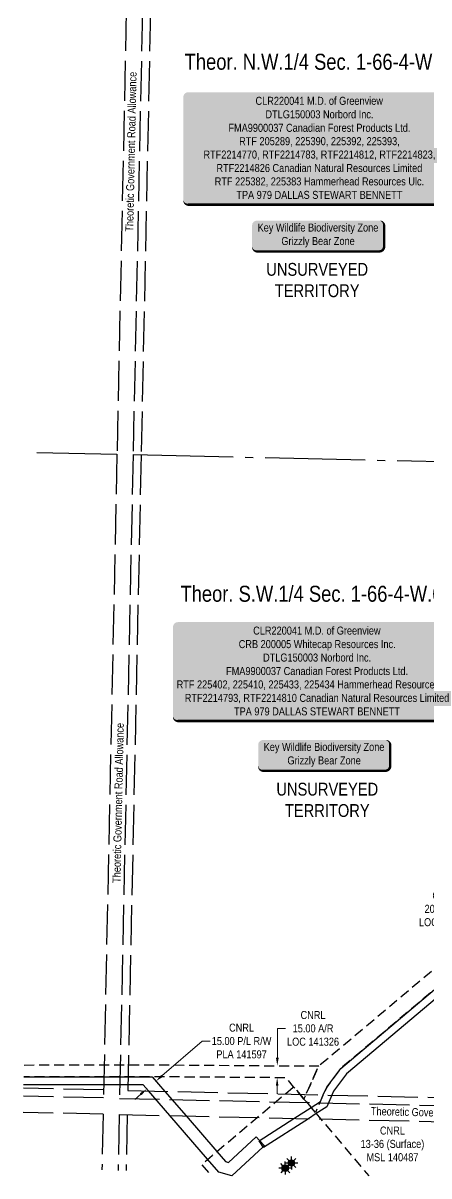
# Model space of a CAD drawing. Extents: x 402981 to 415543, y 6059617 to 6063944.
# Drawn here: x 404551 to 405059, y 6059670 to 6061111 of the extents above; entities that cross this region are included whole.
import ezdxf
from ezdxf.enums import TextEntityAlignment as Align

# ---------------------------------------------------------------- set-up
doc = ezdxf.new("R2010")
doc.units = 0
doc.header["$LTSCALE"] = 5
doc.header["$PDMODE"] = 34
doc.header["$PDSIZE"] = 5
for name, pattern in [('foc-ACCESSROAD', [3.75, 2.5, -1.25]), ('foc-QUARTERLINE', [33, 25, -3, 2, -3]), ('foc-UNSURVEYED', [12.5, 10, -2.5])]:
    doc.linetypes.add(name, pattern=pattern)
doc.layers.get('Defpoints').update_dxf_attribs({"color": 9})
for name, color, linetype in [('AS-SURFACE IMPACT', 7, 'Continuous'), ('AS-WILDLIFE-BLOCK', 131, 'Continuous'), ('C-SYMBOL', 7, 'Continuous'), ('F-AR', 190, 'foc-ACCESSROAD'), ('F-RW', 190, 'Continuous'), ('F-WS', 190, 'foc-ACCESSROAD'), ('F-WS-S', 190, 'Continuous'), ('L-QSEC', 8, 'foc-QUARTERLINE'), ('L-ROAD-T', 7, 'Continuous'), ('L-UNS-T', 3, 'Continuous'), ('L-USEC', 7, 'foc-UNSURVEYED')]:
    doc.layers.add(name, color=color, linetype=linetype)
for name, color, linetype, lineweight in [('F-AR-T', 190, 'Continuous', 9), ('F-RW-T', 190, 'Continuous', 9), ('F-WS-T', 190, 'Continuous', 9)]:
    doc.layers.add(name, color=color, linetype=linetype, lineweight=lineweight)
doc.styles.add('175L', font='ARIALN.TTF', dxfattribs={"height": 20})
doc.styles.add('80', font='ARIALN.TTF', dxfattribs={"height": 10})
doc.styles.add('80CG', font='ARIALN.TTF', dxfattribs={"height": 10})
doc.styles.add('80L', font='ARIALN.TTF', dxfattribs={"height": 10})
doc.dimstyles.new('Compass 5 000', dxfattribs={"dimscale": 5, "dimtxt": 9, "dimasz": 2, "dimexe": 0.2, "dimexo": 0.0625, "dimgap": 0.5, "dimtad": 0, "dimtih": 1, "dimtoh": 1, "dimzin": 0, "dimdsep": 46, "dimtxsty": '80CG', "dimcen": 0.1, "dimse1": 1, "dimse2": 1, "dimclrd": 256, "dimclrt": 256, "dimaunit": 1, "dimadec": 4, "dimazin": 0, "dimtfac": 0.06, "dimtofl": 0, "dimtmove": 0, "dimatfit": 1, "dimfxl": 0.2, "dimtolj": 1, "dimtzin": 0, "dimlwd": -1, "dimarcsym": 0})

# ---------------------------------------------------------------- blocks, each defined once
blk = doc.blocks.new('*D541')
at = {"layer": 'Defpoints', "color": 0, "transparency": 16777216}
for p in [(405135.7, 6059988.9), (405097.6, 6059956.7), (405110.5, 6059941.4)]:
    blk.add_point(p, dxfattribs=at)
at = {"layer": 'F-AR-T', "transparency": 16777216}
for p, q in [((405122.8, 6060004.1), (405112.8, 6060004.1)), ((405129.3, 6059996.5), (405122.8, 6060004.1)), ((405155, 6059965.9), (405161.5, 6059958.3))]:
    blk.add_line(p, q, dxfattribs=at)
for points in [[(405130.5, 6059997.6), (405128, 6059995.4), (405135.7, 6059988.9)], [(405156.3, 6059967), (405153.8, 6059964.8), (405148.6, 6059973.6)]]:
    blk.add_solid(points, dxfattribs=at)
at = {"layer": 'F-AR-T', "transparency": 16777216, "insert": (405078.5, 6060004.1), "char_height": 10, "attachment_point": 5, "style": '80CG'}
blk.add_mtext('\\A1;CNRL\\P20.00 A/R\\PLOC 140449', dxfattribs=at)
blk = doc.blocks.new('*D543')
at = {"layer": 'Defpoints', "color": 0, "transparency": 16777216}
for p in [(404821.8, 6059808.5), (404869, 6059808.1), (404821.7, 6059793.6)]:
    blk.add_point(p, dxfattribs=at)
at = {"layer": 'F-AR-T', "transparency": 16777216}
for p, q in [((404869.1, 6059818.1), (404869.4, 6059854.8)), ((404869.4, 6059854.8), (404879.4, 6059854.8)), ((404868.8, 6059783.2), (404868.7, 6059773.2))]:
    blk.add_line(p, q, dxfattribs=at)
for points in [[(404867.4, 6059818.1), (404870.8, 6059818.1), (404869, 6059808.1)], [(404867.2, 6059783.2), (404870.5, 6059783.2), (404868.9, 6059793.2)]]:
    blk.add_solid(points, dxfattribs=at)
at = {"layer": 'F-AR-T', "transparency": 16777216, "insert": (404913.7, 6059854.8), "char_height": 10, "attachment_point": 5, "style": '80CG'}
blk.add_mtext('\\A1;CNRL\\P15.00 A/R\\PLOC 141326', dxfattribs=at)
blk = doc.blocks.new('*D548')
at = {"layer": 'Defpoints', "color": 0, "transparency": 16777216}
for p in [(405125.4, 6061167.6), (405130.3, 6061168.5), (405127.2, 6061157.5)]:
    blk.add_point(p, dxfattribs=at)
at = {"layer": 'F-RW-T', "color": 14, "transparency": 16777216}
for p, q in [((405142, 6061160.1), (405151.8, 6061161.8)), ((405117.3, 6061155.7), (405107.5, 6061154))]:
    blk.add_line(p, q, dxfattribs=at)
for points in [[(405141.7, 6061161.7), (405142.3, 6061158.4), (405132.1, 6061158.3)], [(405117.1, 6061157.4), (405117.6, 6061154.1), (405127.2, 6061157.5)]]:
    blk.add_solid(points, dxfattribs=at)
at = {"layer": 'F-RW-T', "color": 14, "transparency": 16777216, "insert": (405055.6, 6061154), "char_height": 10, "attachment_point": 5, "style": '80CG'}
blk.add_mtext('\\A1;Hammerhead\\P5.00 Waterline R/W\\PLOC 210892', dxfattribs=at)
blk = doc.blocks.new('*D610')
at = {"layer": 'Defpoints', "color": 0, "transparency": 16777216}
for p in [(404706.3, 6059778.8), (404717.4, 6059788.9), (404717.6, 6059788.7)]:
    blk.add_point(p, dxfattribs=at)
at = {"layer": 'F-RW-T', "transparency": 16777216}
for p, q in [((404724.9, 6059795.5), (404775.3, 6059839)), ((404775.3, 6059839), (404785.3, 6059839)), ((404698.4, 6059772.6), (404690.9, 6059766))]:
    blk.add_line(p, q, dxfattribs=at)
for points in [[(404723.9, 6059796.7), (404726, 6059794.2), (404717.4, 6059788.9)], [(404697.4, 6059773.8), (404699.5, 6059771.3), (404706, 6059779.1)]]:
    blk.add_solid(points, dxfattribs=at)
at = {"layer": 'F-RW-T', "transparency": 16777216, "insert": (404824.4, 6059839), "char_height": 10, "attachment_point": 5, "style": '80CG'}
blk.add_mtext('\\A1;CNRL\\P15.00 P/L R/W\\PPLA 141597', dxfattribs=at)
blk = doc.blocks.new('*U663')
h = blk.add_hatch(color=255)
edge = h.paths.add_edge_path()
edge.add_line((-174, -62.5), (174, -62.5))
edge.add_arc((174, -56.5), 6, 270, 360)
edge.add_line((180, -56.5), (180, 55))
edge.add_arc((174, 55), 6, 0, 90)
edge.add_line((174, 61), (-174, 61))
edge.add_arc((-174, 55), 6, 90, 180)
edge.add_line((-180, 55), (-180, -56.5))
edge.add_arc((-174, -56.5), 6, 180, 270)
at = {"color": 44, "flags": 128}
blk.add_lwpolyline([(-174, -62.5, 3, 3, 0), (174, -62.5, 3, 3, 0.414214), (180, -56.5, 3, 3, 0), (180, 55, 3, 0, 0.414214), (174, 61, 0, 0, 0), (-174, 61, 0, 0, 0.414214), (-180, 55, 0, 0, 0), (-180, -56.5, 0, 3, 0.414214)], format="xyseb", close=True, dxfattribs=at)
at = {"color": 44, "style": '80'}
blk.add_attdef('ENTER_TEXT_001', (-36, -5), '', height=10, dxfattribs=at)
blk = doc.blocks.new('*U674')
h = blk.add_hatch(color=255)
edge = h.paths.add_edge_path()
edge.add_line((-164, -71), (164, -71))
edge.add_arc((164, -65), 6, 270, 360)
edge.add_line((170, -65), (170, 63.5))
edge.add_arc((164, 63.5), 6, 0, 90)
edge.add_line((164, 69.5), (-164, 69.5))
edge.add_arc((-164, 63.5), 6, 90, 180)
edge.add_line((-170, 63.5), (-170, -65))
edge.add_arc((-164, -65), 6, 180, 270)
at = {"color": 44, "flags": 128}
blk.add_lwpolyline([(-164, -71, 3, 3, 0), (164, -71, 3, 3, 0.414214), (170, -65, 3, 3, 0), (170, 63.5, 3, 0, 0.414214), (164, 69.5, 0, 0, 0), (-164, 69.5, 0, 0, 0.414214), (-170, 63.5, 0, 0, 0), (-170, -65, 0, 3, 0.414214)], format="xyseb", close=True, dxfattribs=at)
at = {"color": 44, "style": '80'}
blk.add_attdef('ENTER_TEXT_001', (-36, -5), '', height=10, dxfattribs=at)
blk = doc.blocks.new('*U687')
h = blk.add_hatch(color=255)
edge = h.paths.add_edge_path()
edge.add_line((-76.5, -20), (76.5, -20))
edge.add_arc((76.5, -14), 6, 270, 360)
edge.add_line((82.5, -14), (82.5, 12.5))
edge.add_arc((76.5, 12.5), 6, 0, 90)
edge.add_line((76.5, 18.5), (-76.5, 18.5))
edge.add_arc((-76.5, 12.5), 6, 90, 180)
edge.add_line((-82.5, 12.5), (-82.5, -14))
edge.add_arc((-76.5, -14), 6, 180, 270)
at = {"color": 131, "flags": 128}
blk.add_lwpolyline([(-76.5, -20, 3, 3, 0), (76.5, -20, 3, 3, 0.414214), (82.5, -14, 3, 3, 0), (82.5, 12.5, 3, 0, 0.414214), (76.5, 18.5, 0, 0, 0), (-76.5, 18.5, 0, 0, 0.414214), (-82.5, 12.5, 0, 0, 0), (-82.5, -14, 0, 3, 0.414214)], format="xyseb", close=True, dxfattribs=at)
at = {"color": 131, "style": '80'}
blk.add_attdef('ENTER_TEXT_001', (-36, -5), '', height=10, dxfattribs=at)
blk = doc.blocks.new('GAS')
h = blk.add_hatch(color=255)
h.dxf.hatch_style = 1
edge = h.paths.add_edge_path()
edge.add_arc((0, 0), 0.9, 0, 360)
for p, q in [((-0.81, 0), (-1.62, 0)), ((-0.57, 0.57), (-1.14, 1.14)), ((0, 0.81), (0, 1.62)), ((0.57, 0.57), (1.14, 1.14)), ((1.62, 0), (0.81, 0)), ((-0.57, -0.57), (-1.14, -1.14)), ((0, -0.81), (0, -1.62)), ((1.14, -1.14), (0.57, -0.57))]:
    blk.add_line(p, q)
blk.add_circle((0, 0), 0.8)

msp = doc.modelspace()

# ---------------------------------------------------------------- linework, layer by layer
at = {"layer": 'F-AR', "flags": 128}
msp.add_lwpolyline([(405303.271, 6060103.122), (405312.535, 6060092.073), (405306.678, 6060092.581), (405291.392, 6060093.909), (405290.679, 6060093.308), (405278.291, 6060082.867), (404948.284, 6059804.759), (404930.746, 6059781.374), (404926.477, 6059771.719), (404916.684, 6059749.564), (404902.344, 6059766.584), (404904.812, 6059772.207), (404920.773, 6059808.217), (404933.654, 6059818.581), (405271.648, 6060103.423), (405284.036, 6060113.864), (405290.029, 6060118.916), (405300.343, 6060106.615), (405303.271, 6060103.122)], close=True, dxfattribs=at)
msp.add_lwpolyline([(404552.665, 6059809.073), (404652.692, 6059809.247), (404682.863, 6059809.3), (404712.745, 6059809.352), (404867.229, 6059808.12), (404920.773, 6059808.217), (404904.812, 6059772.207), (404902.341, 6059766.587), (404897.45, 6059772.373), (404889.45, 6059781.854), (404879.916, 6059793.145), (404712.7, 6059794.354), (404682.548, 6059794.318), (404652.377, 6059794.284), (404552.351, 6059794.168)], dxfattribs=at)
at = {"layer": 'F-RW'}
for points in [[(405282.504, 6060073.34), (404955.602, 6059797.848), (404939.439, 6059776.298), (404937.307, 6059771.475), (404930.748, 6059756.657), (404917.732, 6059748.319), (404907.826, 6059741.969), (404851.735, 6059706.045), (404846.341, 6059714.466), (404889.916, 6059742.372), (404911.234, 6059756.033), (404922.819, 6059763.449), (404926.476, 6059771.719), (404930.746, 6059781.374), (404948.284, 6059804.759), (405278.291, 6060082.867)], [(404552.351, 6059794.168), (404652.377, 6059794.284), (404682.548, 6059794.318), (404712.7, 6059794.354), (404728.413, 6059776.187), (404755.032, 6059745.415), (404793.456, 6059700.998), (404804.368, 6059688.383), (404808.136, 6059687.312), (404842.774, 6059719.213), (404846.847, 6059714.79), (404852.936, 6059708.179), (404851.32, 6059706.692), (404812.117, 6059670.587), (404795.955, 6059675.18), (404781.977, 6059691.33), (404734.766, 6059745.872), (404708.132, 6059776.645), (404701.472, 6059784.341), (404682.337, 6059784.318), (404652.167, 6059784.283), (404552.141, 6059784.167)]]:
    msp.add_lwpolyline(points, dxfattribs=at)
at = {"layer": 'F-WS', "flags": 128}
msp.add_lwpolyline([(404783.364, 6059674.966), (404774.721, 6059685.219), (404776.097, 6059686.378), (404787.583, 6059696.052), (404843.815, 6059743.411), (404878.702, 6059772.796), (404889.45, 6059781.854), (404897.45, 6059772.373), (404902.344, 6059766.584), (404916.684, 6059749.564), (404923.374, 6059741.618), (404973.225, 6059682.457), (404983.482, 6059670.494)], dxfattribs=at)
at = {"layer": 'L-QSEC'}
for p, q in [((404568.775, 6060574.188), (404668.752, 6060572.001)), ((404688.866, 6060571.549), (405455.593, 6060554.301))]:
    msp.add_line(p, q, dxfattribs=at)
at = {"layer": 'L-USEC'}
for p, q in [((404685.685, 6061376.144), (404668.752, 6060572.001)), ((404705.801, 6061375.721), (404688.867, 6060571.578)), ((404715.841, 6061375.466), (404698.907, 6060571.322)), ((404668.752, 6060572.001), (404651.821, 6059767.869)), ((404688.867, 6060571.578), (404671.936, 6059767.416)), ((404698.907, 6060571.322), (404682.189, 6059777.231)), ((404652.032, 6059777.909), (404552.055, 6059780.095)), ((404651.821, 6059767.869), (404551.843, 6059770.055)), ((404671.936, 6059767.416), (405473.355, 6059749.382)), ((404682.189, 6059777.231), (405473.532, 6059759.424)), ((404651.398, 6059747.753), (404551.42, 6059749.94)), ((404651.398, 6059747.753), (404649.928, 6059677.947)), ((404671.513, 6059747.301), (404670.043, 6059677.497)), ((404671.513, 6059747.301), (405472.903, 6059729.267)), ((404681.553, 6059747.075), (404680.083, 6059677.273))]:
    msp.add_line(p, q, dxfattribs=at)

# ---------------------------------------------------------------- block references
at = {"layer": 'AS-SURFACE IMPACT'}
ref = msp.add_blockref('*U674', (404921.649, 6060954.833), dxfattribs=at)
ref.add_attrib('ENTER_TEXT_001', 'CLR220041 M.D. of Greenview', (404841.837, 6061008.579), dxfattribs={"layer": '0', "color": 44, "height": 10, "style": '80'})
ref.add_attrib('ENTER_TEXT_002', 'DTLG150003 Norbord Inc.', (404854.211, 6060991.735), dxfattribs={"layer": '0', "color": 44, "height": 10, "style": '80'})
ref.add_attrib('ENTER_TEXT_003', 'FMA9900037 Canadian Forest Products Ltd.', (404807.983, 6060974.891), dxfattribs={"layer": '0', "color": 44, "height": 10, "style": '80'})
ref.add_attrib('ENTER_TEXT_004', 'RTF 205289, 225390, 225392, 225393,', (404821.383, 6060958.183), dxfattribs={"layer": '0', "color": 44, "height": 10, "style": '80'})
ref.add_attrib('ENTER_TEXT_005', 'RTF2214770, RTF2214783, RTF2214812, RTF2214823,', (404776.837, 6060941.476), dxfattribs={"layer": '0', "color": 44, "height": 10, "style": '80'})
ref.add_attrib('ENTER_TEXT_006', 'RTF2214826 Canadian Natural Resources Limited', (404793.003, 6060924.632), dxfattribs={"layer": '0', "color": 44, "height": 10, "style": '80'})
ref.add_attrib('ENTER_TEXT_007', 'RTF 225382, 225383 Hammerhead Resources Ulc.', (404790.848, 6060907.924), dxfattribs={"layer": '0', "color": 44, "height": 10, "style": '80'})
ref.add_attrib('ENTER_TEXT_008', 'TPA 979 DALLAS STEWART BENNETT', (404817.857, 6060891.08), dxfattribs={"layer": '0', "color": 44, "height": 10, "style": '80'})
ref = msp.add_blockref('*U663', (404918.704, 6060301.3), dxfattribs=at)
ref.add_attrib('ENTER_TEXT_001', 'CLR220041 M.D. of Greenview', (404838.892, 6060346.761), dxfattribs={"layer": '0', "color": 44, "height": 10, "style": '80'})
ref.add_attrib('ENTER_TEXT_002', 'CRB 200005 Whitecap Resources Inc.', (404820.86, 6060329.917), dxfattribs={"layer": '0', "color": 44, "height": 10, "style": '80'})
ref.add_attrib('ENTER_TEXT_003', 'DTLG150003 Norbord Inc.', (404851.266, 6060313.073), dxfattribs={"layer": '0', "color": 44, "height": 10, "style": '80'})
ref.add_attrib('ENTER_TEXT_004', 'FMA9900037 Canadian Forest Products Ltd.', (404805.038, 6060296.229), dxfattribs={"layer": '0', "color": 44, "height": 10, "style": '80'})
ref.add_attrib('ENTER_TEXT_005', 'RTF 225402, 225410, 225433, 225434 Hammerhead Resources Ulc.', (404743.305, 6060279.521), dxfattribs={"layer": '0', "color": 44, "height": 10, "style": '80'})
ref.add_attrib('ENTER_TEXT_006', 'RTF2214793, RTF2214810 Canadian Natural Resources Limited', (404753.442, 6060262.677), dxfattribs={"layer": '0', "color": 44, "height": 10, "style": '80'})
ref.add_attrib('ENTER_TEXT_007', 'TPA 979 DALLAS STEWART BENNETT', (404814.912, 6060245.833), dxfattribs={"layer": '0', "color": 44, "height": 10, "style": '80'})
at = {"layer": 'AS-WILDLIFE-BLOCK'}
ref = msp.add_blockref('*U687', (404920.049, 6060845.485), dxfattribs=dict(at, xscale=0.999617, yscale=0.999617, zscale=0.999617))
ref.add_attrib('ENTER_TEXT_001', 'Key Wildlife Biodiversity Zone', (404844.454, 6060850.29), dxfattribs={"layer": '0', "color": 131, "height": 9.99617, "style": '80'})
ref.add_attrib('ENTER_TEXT_002', 'Grizzly Bear Zone', (404874.156, 6060833.452), dxfattribs={"layer": '0', "color": 131, "height": 9.99617, "style": '80'})
ref = msp.add_blockref('*U687', (404927.633, 6060196.635), dxfattribs=dict(at, xscale=0.999617, yscale=0.999617, zscale=0.999617))
ref.add_attrib('ENTER_TEXT_001', 'Key Wildlife Biodiversity Zone', (404852.038, 6060201.439), dxfattribs={"layer": '0', "color": 131, "height": 9.99617, "style": '80'})
ref.add_attrib('ENTER_TEXT_002', 'Grizzly Bear Zone', (404881.74, 6060184.602), dxfattribs={"layer": '0', "color": 131, "height": 9.99617, "style": '80'})
at = {"layer": 'F-WS-S', "xscale": 5.000000000000001, "yscale": 5.000000000000001, "zscale": 5.000000000000001}
for p in [(404886.591, 6059686.66), (404878.974, 6059680.252)]:
    msp.add_blockref('GAS', p, dxfattribs=at)

# ---------------------------------------------------------------- texts
at = {"layer": 'C-SYMBOL', "color": 3, "style": '175L'}
for s, p in [('Theor. N.W.1/4 Sec. 1-66-4-W.6M.', (404930.294, 6061046.392)), ('Theor. S.W.1/4 Sec. 1-66-4-W.6M.', (404924.443, 6060381.804))]:
    msp.add_text(s, height=20, dxfattribs=at).set_placement(p, align=Align.BOTTOM_CENTER)
at = {"layer": 'F-WS-T', "insert": (405012.911, 6059710.456), "char_height": 10, "attachment_point": 5, "style": '80CG'}
msp.add_mtext('\\A1;CNRL\\P13-36 (Surface)\\PMSL 140487', dxfattribs=at)
at = {"layer": 'L-ROAD-T', "style": '80L'}
for rotation, p in [(88.793832, (404686.156, 6060949.975)), (88.793832, (404670.232, 6060136.541)), (358.710927, (405085.885, 6059749.251))]:
    msp.add_text('Theoretic Government Road Allowance', height=9.99581, rotation=rotation, dxfattribs=at).set_placement(p, align=Align.MIDDLE_CENTER)
at = {"layer": 'L-UNS-T', "color": 3, "char_height": 16, "attachment_point": 5, "style": '80L'}
for insert in [(404918.866, 6060789.591), (404931.505, 6060140.213)]:
    msp.add_mtext_dynamic_manual_height_columns('UNSURVEYED TERRITORY', width=126.36078, gutter_width=47.48, heights=[0], dxfattribs=dict(at, insert=insert))

# ---------------------------------------------------------------- dimensions: what is measured, and where the dimension line sits
at = {"layer": 'F-AR-T'}
for base, p1, p2, angle, text, picture, middle in [((405135.701, 6059988.855), (405110.471, 6059941.439), (405097.583, 6059956.731), 130.122261, 'CNRL\\P20.00 A/R\\PLOC 140449', '*D541', (405078.498, 6060004.149)), ((404869.024, 6059808.106), (404821.653, 6059793.566), (404821.772, 6059808.483), 89.543173, 'CNRL\\P15.00 A/R\\PLOC 141326', '*D543', (404913.697, 6059854.796))]:
    dim = msp.add_linear_dim(base=base, p1=p1, p2=p2, angle=angle, text=text, dimstyle='Compass 5 000', dxfattribs=at)
    dim.commit()
    dim.dimension.update_dxf_attribs({"geometry": picture, "text_midpoint": middle, "dimtype": 161})
at = {"layer": 'F-RW-T'}
dim = msp.add_linear_dim(base=(405127.194, 6061157.477), p1=(405130.329, 6061168.493), p2=(405125.406, 6061167.626), angle=189.987528, text='Hammerhead\\P5.00 Waterline R/W\\PLOC 210892', dimstyle='Compass 5 000', override={"dimclrd": 14, "dimclrt": 14}, dxfattribs=at)
dim.commit()
dim.dimension.update_dxf_attribs({"geometry": '*D548', "text_midpoint": (405055.617, 6061154.008), "dimtype": 161})
dim = msp.add_linear_dim(base=(404717.38, 6059788.943), p1=(404706.253, 6059778.817), p2=(404717.628, 6059788.656), angle=40.859396, text='CNRL\\P15.00 P/L R/W\\PPLA 141597', dimstyle='Compass 5 000', dxfattribs=at)
dim.commit()
dim.dimension.update_dxf_attribs({"geometry": '*D610', "text_midpoint": (404824.372, 6059839.032), "dimtype": 161})

doc.saveas('drawing.dxf')
